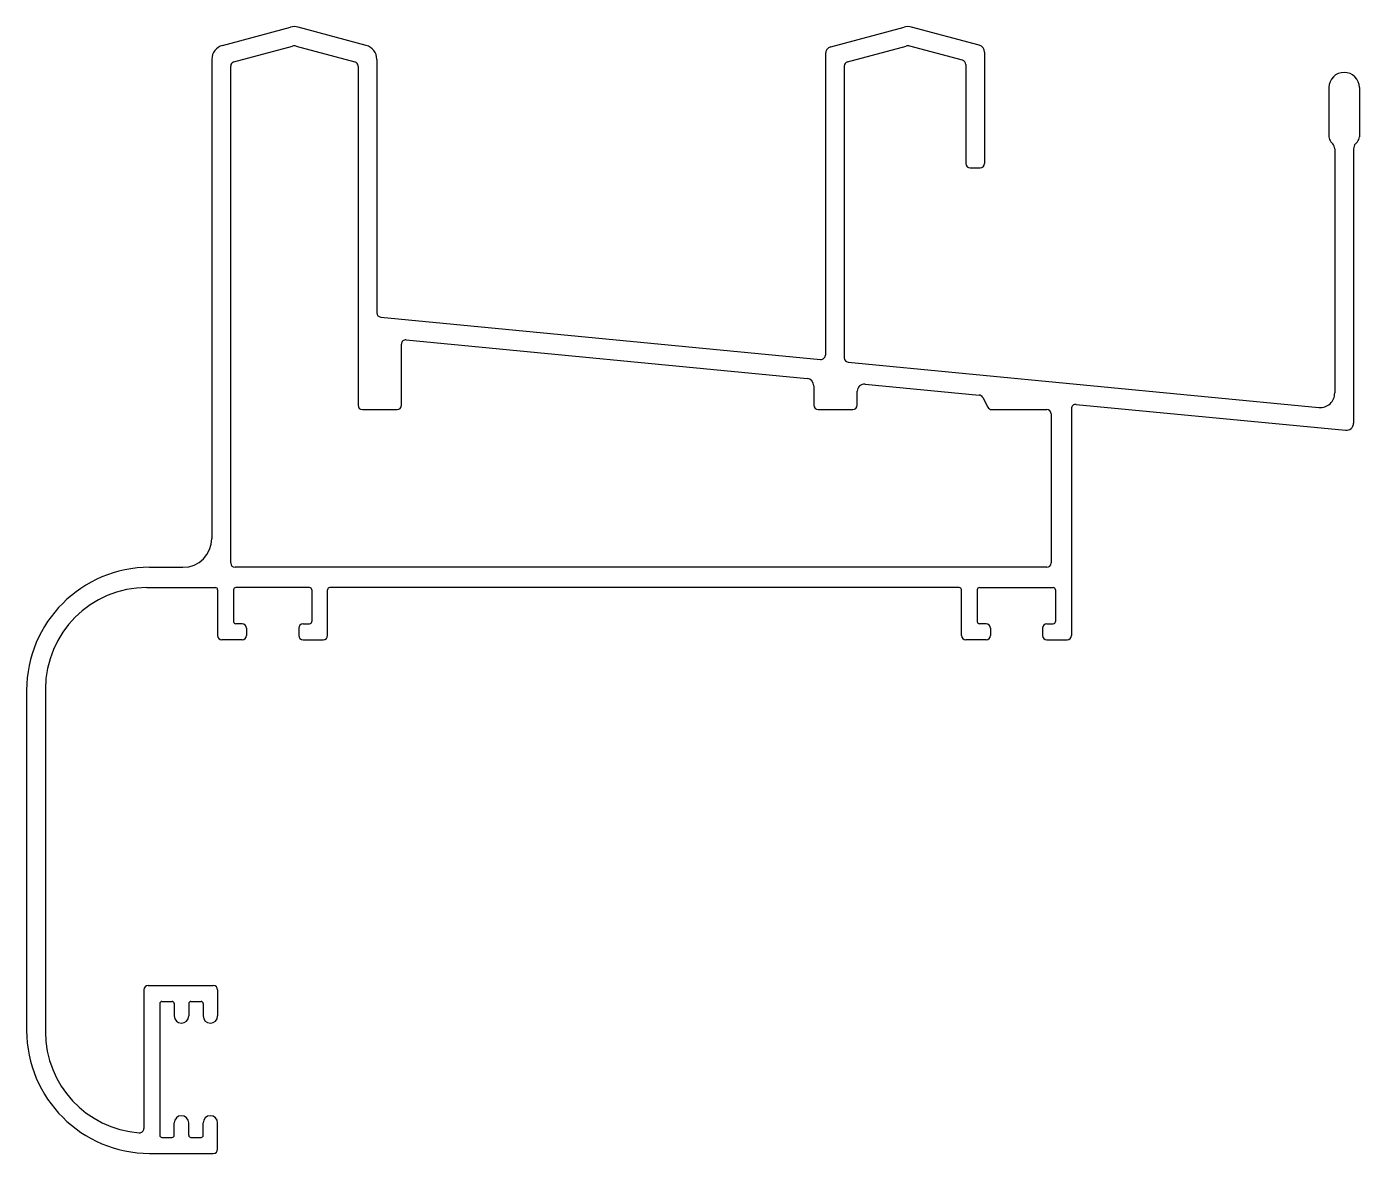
# Model space of a CAD drawing. Extents: x 524.5 to 616.6, y 805.3 to 883.2.
import ezdxf

# ---------------------------------------------------------------- set-up
doc = ezdxf.new("R2010")
doc.units = 0
doc.layers.get('0').update_dxf_attribs({"linetype": 'CONTINUOUS'})

msp = doc.modelspace()

# ---------------------------------------------------------------- linework, layer by layer
at = {"color": 0}
for p, q in [((538.031, 881.908), (542.731, 883.167)), ((547.949, 881.908), (543.249, 883.167)), ((580.061, 881.809), (585.131, 883.167)), ((590.32, 881.916), (585.649, 883.167)), ((538.813, 880.771), (542.861, 881.856)), ((543.12, 881.856), (547.168, 880.771)), ((581.213, 880.771), (585.261, 881.856)), ((589.168, 880.879), (585.52, 881.856)), ((590.69, 881.433), (590.69, 873.735)), ((537.29, 880.942), (537.29, 847.835)), ((538.59, 846.135), (538.59, 880.482)), ((547.39, 880.482), (547.39, 857.035)), ((548.69, 880.942), (548.69, 863.429)), ((579.69, 881.326), (579.69, 860.502)), ((580.99, 880.482), (580.99, 860.319)), ((589.39, 880.589), (589.39, 873.735)), ((614.49, 878.99), (614.49, 875.589)), ((616.59, 878.99), (616.59, 875.589)), ((614.624, 875.248), (614.756, 875.106)), ((616.456, 875.248), (616.324, 875.106)), ((614.89, 874.766), (614.89, 857.883)), ((616.19, 874.766), (616.19, 855.801)), ((589.69, 873.435), (590.39, 873.435)), ((548.962, 863.13), (579.362, 860.203)), ((550.39, 857.035), (550.39, 861.256)), ((550.719, 861.554), (578.438, 858.885)), ((581.262, 860.02), (613.794, 856.887)), ((578.89, 858.388), (578.89, 857.035)), ((582.438, 858.5), (590.326, 857.741)), ((581.89, 857.035), (581.89, 858.003)), ((590.563, 857.582), (590.924, 856.895)), ((547.69, 856.735), (550.09, 856.735)), ((579.19, 856.735), (581.59, 856.735)), ((591.189, 856.735), (594.99, 856.735)), ((596.69, 856.798), (596.69, 841.135)), ((597.019, 857.096), (615.642, 855.303)), ((595.29, 856.435), (595.29, 846.135)), ((532.99, 845.835), (535.29, 845.835)), ((594.99, 845.835), (538.89, 845.835)), ((532.79, 844.435), (537.54, 844.435)), ((537.69, 844.285), (537.69, 841.135)), ((538.79, 844.285), (538.79, 842.085)), ((544.04, 844.435), (538.94, 844.435)), ((544.19, 844.285), (544.19, 842.085)), ((545.29, 841.135), (545.29, 844.285)), ((588.94, 844.435), (545.44, 844.435)), ((589.09, 841.135), (589.09, 844.285)), ((590.19, 844.285), (590.19, 842.085)), ((590.34, 844.435), (595.44, 844.435)), ((595.59, 844.285), (595.59, 842.085)), ((539.39, 841.935), (538.94, 841.935)), ((543.59, 841.935), (544.04, 841.935)), ((590.79, 841.935), (590.34, 841.935)), ((594.99, 841.935), (595.44, 841.935)), ((539.69, 841.635), (539.69, 841.135)), ((543.29, 841.635), (543.29, 841.135)), ((591.09, 841.635), (591.09, 841.135)), ((594.69, 841.635), (594.69, 841.135)), ((539.39, 840.835), (537.99, 840.835)), ((543.59, 840.835), (544.99, 840.835)), ((590.79, 840.835), (589.39, 840.835)), ((594.99, 840.835), (596.39, 840.835)), ((524.49, 837.335), (524.49, 813.835)), ((525.79, 837.435), (525.79, 813.735)), ((532.89, 816.935), (537.39, 816.935)), ((532.59, 816.635), (532.59, 807.054)), ((537.69, 816.635), (537.69, 814.835)), ((533.69, 815.685), (533.69, 806.585)), ((533.84, 815.835), (534.54, 815.835)), ((534.69, 815.685), (534.69, 814.835)), ((535.69, 815.685), (535.69, 814.835)), ((535.84, 815.835), (536.54, 815.835)), ((536.69, 815.685), (536.69, 814.835)), ((534.69, 806.585), (534.69, 807.435)), ((535.69, 806.585), (535.69, 807.435)), ((536.69, 806.585), (536.69, 807.435)), ((537.69, 805.635), (537.69, 807.435)), ((533.84, 806.435), (534.54, 806.435)), ((535.84, 806.435), (536.54, 806.435)), ((532.99, 805.335), (537.39, 805.335))]:
    msp.add_line(p, q, dxfattribs=at)
for centre, radius, start, end in [((542.99, 882.201), 1, 75, 105), ((585.39, 882.201), 1, 75, 105), ((538.29, 880.942), 1, 105, 180), ((542.99, 881.373), 0.5, 75, 105), ((547.69, 880.942), 1, 0, 75), ((580.19, 881.326), 0.5, 105, 180), ((585.39, 881.373), 0.5, 75, 105), ((590.19, 881.433), 0.5, 0, 75), ((538.89, 880.482), 0.3, 105, 180), ((547.09, 880.482), 0.3, 0, 75), ((581.29, 880.482), 0.3, 105, 180), ((589.09, 880.589), 0.3, 0, 75), ((615.54, 878.99), 1.05, 0, 180), ((614.99, 875.589), 0.5, 180, 222.95098), ((614.39, 874.766), 0.5, 0, 42.95098), ((616.69, 874.766), 0.5, 137.04902, 180), ((616.09, 875.589), 0.5, 317.04902, 0), ((589.69, 873.735), 0.3, 180, 270), ((590.39, 873.735), 0.3, 270, 0), ((548.99, 863.429), 0.3, 180, 264.5), ((550.69, 861.256), 0.3, 84.5, 180), ((579.39, 860.502), 0.3, 264.5, 0), ((581.29, 860.319), 0.3, 180, 264.5), ((578.39, 858.388), 0.5, 0, 84.5), ((582.39, 858.003), 0.5, 84.5, 180), ((590.298, 857.442), 0.3, 27.71137, 84.5), ((613.89, 857.883), 1, 264.5, 0), ((547.69, 857.035), 0.3, 180, 270), ((550.09, 857.035), 0.3, 270, 0), ((579.19, 857.035), 0.3, 180, 270), ((581.59, 857.035), 0.3, 270, 0), ((591.189, 857.035), 0.3, 207.71137, 270), ((594.99, 856.435), 0.3, 0, 90), ((596.99, 856.798), 0.3, 84.5, 180), ((615.69, 855.801), 0.5, 264.5, 0), ((535.29, 847.835), 2, 270, 0), ((532.99, 837.335), 8.5, 90, 180), ((538.89, 846.135), 0.3, 180, 270), ((594.99, 846.135), 0.3, 270, 0), ((532.79, 837.435), 7, 90, 180), ((537.54, 844.285), 0.15, 0, 90), ((538.94, 844.285), 0.15, 90, 180), ((544.04, 844.285), 0.15, 0, 90), ((545.44, 844.285), 0.15, 90, 180), ((588.94, 844.285), 0.15, 0, 90), ((590.34, 844.285), 0.15, 90, 180), ((595.44, 844.285), 0.15, 0, 90), ((538.94, 842.085), 0.15, 180, 270), ((539.39, 841.635), 0.3, 0, 90), ((543.59, 841.635), 0.3, 90, 180), ((544.04, 842.085), 0.15, 270, 0), ((590.34, 842.085), 0.15, 180, 270), ((590.79, 841.635), 0.3, 0, 90), ((594.99, 841.635), 0.3, 90, 180), ((595.44, 842.085), 0.15, 270, 0), ((537.99, 841.135), 0.3, 180, 270), ((539.39, 841.135), 0.3, 270, 0), ((543.59, 841.135), 0.3, 180, 270), ((544.99, 841.135), 0.3, 270, 0), ((589.39, 841.135), 0.3, 180, 270), ((590.79, 841.135), 0.3, 270, 0), ((594.99, 841.135), 0.3, 180, 270), ((596.39, 841.135), 0.3, 270, 0), ((532.89, 816.635), 0.3, 90, 180), ((537.39, 816.635), 0.3, 0, 90), ((533.84, 815.685), 0.15, 90, 180), ((534.54, 815.685), 0.15, 0, 90), ((535.84, 815.685), 0.15, 90, 180), ((536.54, 815.685), 0.15, 0, 90), ((535.19, 814.835), 0.5, 180, 0), ((537.19, 814.835), 0.5, 180, 0), ((532.99, 813.835), 8.5, 180, 270), ((532.79, 813.735), 7, 180, 265.72022), ((535.19, 807.435), 0.5, 0, 180), ((537.19, 807.435), 0.5, 0, 180), ((532.29, 807.054), 0.3, 265.72022, 0), ((533.84, 806.585), 0.15, 180, 270), ((534.54, 806.585), 0.15, 270, 0), ((535.84, 806.585), 0.15, 180, 270), ((536.54, 806.585), 0.15, 270, 0), ((537.39, 805.635), 0.3, 270, 0)]:
    msp.add_arc(centre, radius, start, end, dxfattribs=at)

doc.saveas('drawing.dxf')
